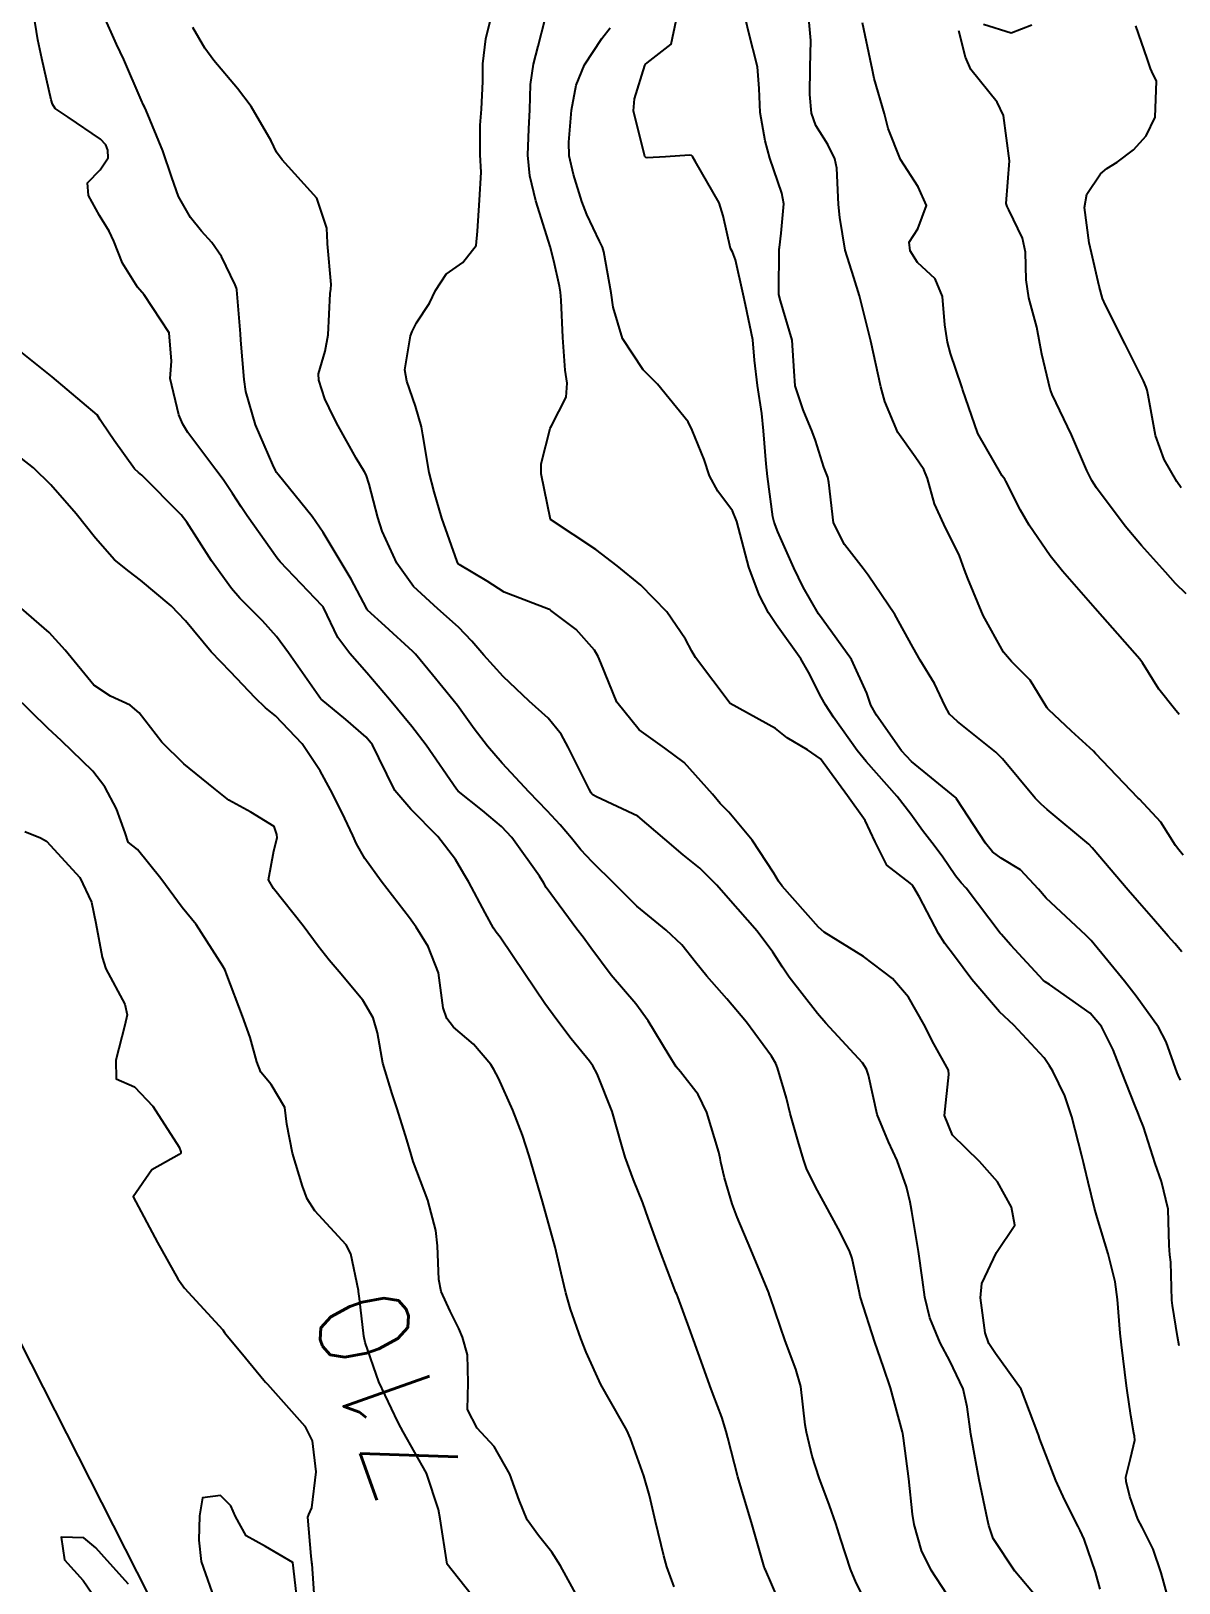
# Model space of a CAD drawing. Header units: metres. Extents: x 298520 to 308411, y 7433745 to 7450750.
# Drawn here: x 305129.1 to 305179.6, y 7438260.4 to 7438328.6 of the extents above; entities that cross this region are included whole.
import ezdxf
from ezdxf.enums import TextEntityAlignment as Align

# ---------------------------------------------------------------- set-up
doc = ezdxf.new("R2010")
doc.units = ezdxf.units.M
doc.header["$LTSCALE"] = 10
for name, color, linetype in [('Cotas', 45, 'Continuous'), ('Curvas de Nivel 1m', 11, 'Continuous'), ('Curvas de Nivel 5m', 15, 'Continuous'), ('Linha Férrea', 251, 'TRACKS')]:
    doc.layers.add(name, color=color, linetype=linetype)
doc.styles.add('Style-STANDARD', font='STANDARD.shx')
doc.linetypes.add('TRACKS', pattern='A,0.15,[130,ltypeshp.shx,S=0.25,R=0,X=0,Y=0],0.15', length=0.3)

msp = doc.modelspace()

# ---------------------------------------------------------------- linework, layer by layer
at = {"layer": 'Curvas de Nivel 1m', "flags": 128}
for points, elevation in [([(305166.066, 7438258.953), (305165.354, 7438260.368), (305165.1, 7438260.964), (305164.676, 7438262.27), (305164.46, 7438262.974), (305164.186, 7438263.773), (305163.722, 7438264.985), (305163.417, 7438265.93), (305163.163, 7438266.993), (305163.116, 7438267.313), (305162.917, 7438268.995), (305162.702, 7438269.76), (305162.234, 7438271.002), (305161.565, 7438272.947), (305161.542, 7438273.01), (305161.504, 7438273.117), (305160.723, 7438275.018), (305160.117, 7438276.452), (305159.902, 7438277.027), (305159.564, 7438278.18), (305159.405, 7438278.867), (305159.373, 7438279.033), (305159.306, 7438279.305), (305158.776, 7438281.042), (305158.397, 7438281.834), (305157.621, 7438282.833), (305157.441, 7438283.062), (305157.133, 7438283.56), (305156.206, 7438285.074), (305155.654, 7438285.833), (305154.579, 7438287.091), (305153.685, 7438288.285), (305153.342, 7438288.758), (305153.07, 7438289.109), (305151.72, 7438290.936), (305151.609, 7438291.131), (305151.416, 7438291.443), (305150.198, 7438293.145), (305149.748, 7438293.624), (305148.915, 7438294.323), (305147.84, 7438295.179), (305147.764, 7438295.266), (305146.438, 7438297.194), (305145.801, 7438298.022), (305144.82, 7438299.21), (305143.83, 7438300.383), (305143.071, 7438301.232), (305142.548, 7438301.938), (305141.919, 7438303.249), (305141.9, 7438303.286), (305141.864, 7438303.334), (305140.017, 7438305.269), (305139.885, 7438305.427), (305138.557, 7438307.29), (305138.297, 7438307.675), (305137.923, 7438308.269), (305137.512, 7438308.88), (305137.182, 7438309.301), (305135.957, 7438310.955), (305135.735, 7438311.322), (305135.563, 7438311.728), (305135.181, 7438313.328), (305135.237, 7438314.081), (305135.13, 7438315.329), (305134.028, 7438317.005), (305133.731, 7438317.345), (305133.084, 7438318.395), (305132.702, 7438319.36), (305132.497, 7438319.803), (305132.064, 7438320.493), (305131.589, 7438321.375), (305131.534, 7438321.922), (305132.09, 7438322.492), (305132.44, 7438323.023), (305132.437, 7438323.365), (305132.338, 7438323.599), (305132.108, 7438323.845), (305130.683, 7438324.818), (305130.121, 7438325.194), (305130.002, 7438325.391), (305129.946, 7438325.571), (305129.528, 7438327.396), (305129.348, 7438328.211), (305129.166, 7438329.4)], 714), ([(305173.345, 7438259.672), (305172.333, 7438260.88), (305171.377, 7438262.314), (305171.19, 7438262.892), (305171.131, 7438263.147), (305170.769, 7438264.896), (305170.62, 7438265.693), (305170.399, 7438266.9), (305170.236, 7438268.111), (305170.055, 7438268.904), (305169.471, 7438270.133), (305169.048, 7438270.917), (305168.588, 7438272.017), (305168.37, 7438272.927), (305168.272, 7438273.69), (305168.095, 7438274.931), (305167.797, 7438276.689), (305167.758, 7438276.937), (305167.728, 7438277.111), (305167.561, 7438277.779), (305167.157, 7438278.944), (305166.773, 7438279.76), (305166.281, 7438280.953), (305165.889, 7438282.688), (305165.806, 7438282.958), (305165.626, 7438283.235), (305164.016, 7438284.976), (305163.649, 7438285.406), (305162.409, 7438286.999), (305162.105, 7438287.432), (305161.684, 7438288.093), (305161.002, 7438289.017), (305159.715, 7438290.479), (305159.223, 7438291.038), (305158.478, 7438291.796), (305157.736, 7438292.382), (305156.94, 7438293.068), (305155.753, 7438294.081), (305153.925, 7438294.935), (305153.762, 7438295.023), (305153.721, 7438295.059), (305153.692, 7438295.101), (305153.605, 7438295.263), (305152.678, 7438297.117), (305152.369, 7438297.691), (305151.805, 7438298.382), (305150.961, 7438299.139), (305149.829, 7438300.223), (305148.975, 7438301.163), (305148.445, 7438301.768), (305147.855, 7438302.394), (305146.95, 7438303.189), (305145.873, 7438304.175), (305145.139, 7438305.207), (305144.502, 7438306.616), (305144.312, 7438307.216), (305143.928, 7438308.681), (305143.796, 7438309.086), (305143.73, 7438309.223), (305143.356, 7438309.815), (305142.572, 7438311.241), (305142.359, 7438311.637), (305141.975, 7438312.434), (305141.716, 7438313.253), (305141.707, 7438313.531), (305141.996, 7438314.532), (305142.121, 7438315.248), (305142.214, 7438317.064), (305142.236, 7438317.247), (305142.25, 7438317.461), (305142.091, 7438319.249), (305142.089, 7438319.286), (305142.06, 7438319.937), (305141.622, 7438321.255), (305140.098, 7438322.934), (305139.851, 7438323.273), (305139.611, 7438323.772), (305138.744, 7438325.284), (305138.135, 7438326.08), (305137.093, 7438327.306), (305136.696, 7438327.85), (305136.167, 7438328.758)], 716), ([(305176.093, 7438260.092), (305175.884, 7438260.835), (305175.377, 7438262.281), (305175.208, 7438262.669), (305175.123, 7438262.844), (305174.539, 7438263.997), (305174.135, 7438264.859), (305173.43, 7438266.685), (305173.374, 7438266.871), (305173.351, 7438266.953), (305172.604, 7438268.878), (305171.476, 7438270.456), (305171.19, 7438270.893), (305171.029, 7438271.353), (305170.82, 7438272.897), (305170.879, 7438273.527), (305171.523, 7438274.89), (305172.325, 7438276.098), (305172.187, 7438276.884), (305171.564, 7438278.003), (305170.785, 7438278.898), (305169.59, 7438280.054), (305169.243, 7438280.915), (305169.429, 7438282.721), (305169.418, 7438282.913), (305168.776, 7438284.065), (305168.323, 7438284.93), (305167.661, 7438286.119), (305166.949, 7438286.947), (305165.682, 7438287.906), (305163.95, 7438288.977), (305163.696, 7438289.19), (305162.094, 7438291.004), (305161.941, 7438291.223), (305161.729, 7438291.577), (305160.781, 7438293.02), (305159.755, 7438294.254), (305159.365, 7438294.642), (305159.027, 7438295.041), (305157.784, 7438296.433), (305156.941, 7438297.069), (305155.801, 7438297.872), (305154.827, 7438299.09), (305154.117, 7438300.819), (305154.007, 7438301.098), (305153.846, 7438301.38), (305153.034, 7438302.292), (305151.926, 7438303.129), (305151.888, 7438303.154), (305151.863, 7438303.163), (305151.812, 7438303.182), (305149.871, 7438303.927), (305149.121, 7438304.407), (305147.883, 7438305.142), (305147.838, 7438305.18), (305147.795, 7438305.27), (305147.129, 7438307.188), (305146.783, 7438308.333), (305146.57, 7438309.194), (305146.295, 7438310.851), (305146.238, 7438311.197), (305145.967, 7438312.106), (305145.583, 7438313.204), (305145.492, 7438313.701), (305145.748, 7438315.203), (305145.816, 7438315.391), (305146.011, 7438315.769), (305146.582, 7438316.637), (305146.854, 7438317.192), (305147.311, 7438317.917), (305148.045, 7438318.421), (305148.643, 7438319.171), (305148.696, 7438319.807), (305148.778, 7438321.169), (305148.852, 7438322.402), (305148.817, 7438323.163), (305148.817, 7438324.462), (305148.877, 7438325.162), (305148.927, 7438326.376), (305148.928, 7438327.162), (305149.063, 7438328.261), (305149.286, 7438329.159)], 717), ([(305179.333, 7438258.79), (305178.763, 7438260.799), (305178.42, 7438261.851), (305177.928, 7438262.812), (305177.739, 7438263.168), (305177.396, 7438264.161), (305177.225, 7438264.822), (305177.212, 7438265.015), (305177.418, 7438265.831), (305177.61, 7438266.637), (305177.59, 7438266.818), (305177.564, 7438266.948), (305177.442, 7438267.72), (305177.273, 7438268.822), (305177.244, 7438269.034), (305177.028, 7438270.825), (305176.964, 7438271.349), (305176.842, 7438272.827), (305176.744, 7438273.595), (305176.438, 7438274.831), (305175.959, 7438276.424), (305175.843, 7438276.837), (305175.564, 7438277.983), (305175.394, 7438278.666), (305175.353, 7438278.843), (305175.283, 7438279.138), (305174.846, 7438280.851), (305174.539, 7438281.783), (305174.003, 7438282.864), (305173.864, 7438283.105), (305173.629, 7438283.45), (305172.281, 7438284.884), (305171.652, 7438285.481), (305170.446, 7438286.902), (305169.683, 7438287.92), (305169.252, 7438288.48), (305168.98, 7438288.921), (305168.135, 7438290.515), (305167.896, 7438290.937), (305167.825, 7438291.04), (305167.725, 7438291.128), (305166.7, 7438291.918), (305166.193, 7438292.955), (305165.752, 7438293.893), (305164.973, 7438294.968), (305163.787, 7438296.594), (305163.215, 7438296.989), (305162.318, 7438297.522), (305161.802, 7438297.936), (305159.813, 7438299.03), (305158.28, 7438301.053), (305158.118, 7438301.328), (305157.851, 7438301.855), (305157.03, 7438303.068), (305155.874, 7438304.23), (305154.832, 7438305.091), (305153.894, 7438305.806), (305151.913, 7438307.13), (305151.493, 7438309.134), (305151.502, 7438309.569), (305151.887, 7438311.131), (305151.91, 7438311.174), (305151.955, 7438311.241), (305152.597, 7438312.497), (305152.634, 7438313.12), (305152.55, 7438313.683), (305152.451, 7438315.123), (305152.381, 7438316.771), (305152.343, 7438317.125), (305152.298, 7438317.389), (305152.047, 7438318.495), (305151.892, 7438319.132), (305151.819, 7438319.369), (305151.262, 7438321.138), (305151.002, 7438322.228), (305150.907, 7438323.142), (305150.959, 7438324.297), (305150.999, 7438325.141), (305151.029, 7438326.252), (305151.157, 7438327.14), (305151.36, 7438327.939), (305151.674, 7438329.135)], 718), ([(305179.561, 7438270.789), (305179.487, 7438271.204), (305179.263, 7438272.556), (305179.246, 7438272.794), (305179.192, 7438274.467), (305179.157, 7438274.795), (305179.127, 7438275.198), (305179.083, 7438276.797), (305178.781, 7438278.017), (305178.501, 7438278.806), (305177.996, 7438280.415), (305177.836, 7438280.817), (305177.767, 7438280.98), (305177.608, 7438281.365), (305177.043, 7438282.826), (305176.662, 7438283.8), (305176.152, 7438284.835), (305175.652, 7438285.413), (305173.86, 7438286.677), (305173.672, 7438286.792), (305173.572, 7438286.871), (305172.16, 7438288.413), (305171.73, 7438288.89), (305171.694, 7438288.938), (305170.184, 7438290.905), (305169.966, 7438291.148), (305169.728, 7438291.453), (305169.136, 7438292.318), (305168.68, 7438292.926), (305168.27, 7438293.454), (305167.755, 7438294.159), (305167.15, 7438294.946), (305165.786, 7438296.487), (305165.391, 7438296.964), (305164.348, 7438298.434), (305164.006, 7438298.978), (305163.816, 7438299.315), (305163.251, 7438300.412), (305162.922, 7438300.994), (305161.855, 7438302.493), (305161.498, 7438303.014), (305161.084, 7438303.804), (305160.626, 7438305.023), (305160.173, 7438306.763), (305160.107, 7438307.028), (305159.918, 7438307.506), (305159.26, 7438308.374), (305158.907, 7438309.045), (305158.659, 7438309.768), (305158.142, 7438311.057), (305157.958, 7438311.416), (305156.613, 7438313.074), (305155.989, 7438313.704), (305155.07, 7438315.089), (305154.658, 7438316.459), (305154.571, 7438317.095), (305154.256, 7438318.893), (305154.186, 7438319.099), (305154.056, 7438319.362), (305153.499, 7438320.54), (305153.281, 7438321.112), (305152.914, 7438322.294), (305152.734, 7438323.121), (305152.707, 7438323.72), (305152.828, 7438325.119), (305153.04, 7438326.216), (305153.406, 7438327.111), (305154.165, 7438328.274), (305154.526, 7438328.74)], 719), ([(305179.686, 7438288.108), (305179.374, 7438288.479), (305179.08, 7438288.799), (305178.434, 7438289.542), (305177.716, 7438290.366), (305177.315, 7438290.824), (305175.741, 7438292.686), (305175.589, 7438292.842), (305173.758, 7438294.374), (305173.496, 7438294.599), (305173.229, 7438294.868), (305171.788, 7438296.594), (305171.49, 7438296.893), (305169.806, 7438298.246), (305169.463, 7438298.569), (305169.264, 7438298.918), (305168.804, 7438299.906), (305168.17, 7438300.935), (305167.841, 7438301.511), (305167.049, 7438302.948), (305165.88, 7438304.681), (305165.666, 7438304.962), (305164.843, 7438306.026), (305164.362, 7438306.976), (305164.151, 7438308.757), (305164.105, 7438308.978), (305163.937, 7438309.427), (305163.559, 7438310.596), (305163.42, 7438310.988), (305163.023, 7438311.939), (305162.676, 7438313), (305162.63, 7438313.641), (305162.531, 7438315.002), (305162.029, 7438316.74), (305161.954, 7438317.011), (305161.944, 7438317.1), (305161.967, 7438319.011), (305161.974, 7438319.09), (305162.06, 7438319.709), (305162.164, 7438321.009), (305162.08, 7438321.467), (305161.557, 7438323.015), (305161.349, 7438323.779), (305161.131, 7438325.02), (305161.091, 7438326.068), (305161.015, 7438327.021), (305160.612, 7438328.582), (305160.514, 7438329.027)], 721), ([(305179.737, 7438292.363), (305179.54, 7438292.592), (305179.404, 7438292.795), (305178.759, 7438293.811), (305177.819, 7438294.819), (305177.764, 7438294.872), (305175.888, 7438296.839), (305175.794, 7438296.93), (305174.829, 7438297.823), (305173.812, 7438298.774), (305173.769, 7438298.818), (305173.745, 7438298.861), (305173.006, 7438300.054), (305172.191, 7438300.885), (305171.839, 7438301.286), (305170.936, 7438302.899), (305170.258, 7438304.528), (305170.123, 7438304.908), (305169.892, 7438305.53), (305169.21, 7438306.921), (305168.802, 7438307.807), (305168.491, 7438308.932), (305168.332, 7438309.329), (305167.942, 7438309.88), (305167.19, 7438310.948), (305166.617, 7438312.31), (305166.438, 7438312.955), (305166.003, 7438314.96), (305165.504, 7438316.965), (305165.245, 7438317.764), (305164.867, 7438318.972), (305164.631, 7438320.41), (305164.58, 7438320.975), (305164.499, 7438322.574), (305164.42, 7438322.977), (305164.109, 7438323.606), (305163.58, 7438324.45), (305163.388, 7438324.991), (305163.314, 7438325.814), (305163.327, 7438326.992), (305163.365, 7438328.192), (305163.278, 7438328.993)], 722), ([(305179.565, 7438298.548), (305179.349, 7438298.797), (305178.67, 7438299.656), (305177.952, 7438300.818), (305177.835, 7438300.982), (305176.194, 7438302.837), (305175.867, 7438303.207), (305174.431, 7438304.855), (305173.893, 7438305.529), (305172.968, 7438306.874), (305172.576, 7438307.537), (305171.932, 7438308.811), (305171.889, 7438308.89), (305171.779, 7438309.047), (305170.705, 7438310.902), (305170.033, 7438312.858), (305170.019, 7438312.91), (305169.984, 7438313.006), (305169.506, 7438314.425), (305169.375, 7438314.919), (305169.254, 7438315.682), (305169.153, 7438316.923), (305168.821, 7438317.708), (305168.048, 7438318.426), (305167.724, 7438318.943), (305167.688, 7438319.312), (305168.063, 7438319.899), (305168.449, 7438320.934), (305168.085, 7438321.753), (305167.297, 7438322.948), (305166.754, 7438324.316), (305166.599, 7438324.955), (305166.146, 7438326.516), (305166.051, 7438326.961), (305166.027, 7438327.089), (305165.63, 7438328.965)], 723), ([(305170.947, 7438328.902), (305172.169, 7438328.519), (305173.073, 7438328.877)], 724), ([(305179.874, 7438303.859), (305179.393, 7438304.312), (305178.967, 7438304.804), (305177.9, 7438305.983), (305177.181, 7438306.827), (305175.93, 7438308.519), (305175.721, 7438308.842), (305175.497, 7438309.285), (305174.831, 7438310.851), (305173.979, 7438312.616), (305173.885, 7438312.861), (305173.52, 7438314.389), (305173.437, 7438314.868), (305173.297, 7438315.587), (305172.952, 7438316.876), (305172.829, 7438317.667), (305172.798, 7438318.879), (305172.675, 7438319.496), (305172.071, 7438320.733), (305171.988, 7438320.891), (305171.946, 7438321.021), (305172.103, 7438322.89), (305171.837, 7438324.893), (305171.548, 7438325.479), (305170.397, 7438326.908), (305170.158, 7438327.455), (305169.87, 7438328.614)], 724), ([(305162.196, 7438259.001), (305161.362, 7438260.936), (305161.325, 7438261.01), (305161.303, 7438261.071), (305160.745, 7438263.016), (305160.47, 7438263.942), (305160.153, 7438265.022), (305159.709, 7438266.747), (305159.635, 7438267.028), (305159.439, 7438267.653), (305159.061, 7438268.647), (305158.909, 7438269.038), (305158.602, 7438269.907), (305158.196, 7438271.049), (305158.011, 7438271.575), (305157.502, 7438272.946), (305157.456, 7438273.06), (305157.424, 7438273.14), (305156.683, 7438275.068), (305156.208, 7438276.408), (305155.966, 7438277.076), (305155.563, 7438278.092), (305155.189, 7438279.084), (305155.022, 7438279.645), (305154.615, 7438281.09), (305153.962, 7438282.754), (305153.775, 7438283.098), (305153.625, 7438283.307), (305152.809, 7438284.287), (305152.182, 7438285.122), (305151.654, 7438285.845), (305150.777, 7438287.139), (305149.689, 7438288.764), (305149.519, 7438288.98), (305149.4, 7438289.154), (305149.031, 7438289.832), (305148.315, 7438291.171), (305148.1, 7438291.548), (305147.733, 7438292.17), (305146.956, 7438293.188), (305145.755, 7438294.383), (305145.058, 7438295.207), (305144.356, 7438296.643), (305144.073, 7438297.217), (305143.796, 7438297.559), (305142.898, 7438298.328), (305141.813, 7438299.224), (305141.789, 7438299.25), (305141.714, 7438299.352), (305140.383, 7438301.265), (305139.85, 7438301.972), (305139.243, 7438302.665), (305138.62, 7438303.289), (305138.243, 7438303.671), (305137.871, 7438304.094), (305136.986, 7438305.309), (305135.908, 7438307), (305135.661, 7438307.323), (305133.93, 7438309.071), (305133.782, 7438309.193), (305133.606, 7438309.345), (305132.711, 7438310.599), (305132.177, 7438311.367), (305132.102, 7438311.506), (305131.966, 7438311.724), (305129.983, 7438313.39), (305127.999, 7438314.974)], 713), ([(305157.35, 7438260.191), (305157.025, 7438261.063), (305156.885, 7438261.547), (305156.527, 7438263.069), (305156.258, 7438264.207), (305156.009, 7438265.074), (305155.427, 7438266.719), (305155.269, 7438267.082), (305155.031, 7438267.49), (305154.125, 7438269.093), (305153.474, 7438270.511), (305153.233, 7438271.104), (305152.78, 7438272.395), (305152.581, 7438273.114), (305152.376, 7438273.982), (305152.117, 7438275.121), (305151.553, 7438277.13), (305150.968, 7438279.136), (305150.675, 7438280.05), (305150.242, 7438281.144), (305149.617, 7438282.556), (305149.413, 7438282.945), (305149.279, 7438283.155), (305148.518, 7438284.053), (305147.639, 7438284.797), (305147.34, 7438285.183), (305147.18, 7438285.655), (305146.985, 7438287.187), (305146.53, 7438288.346), (305145.995, 7438289.197), (305145.699, 7438289.605), (305144.451, 7438291.213), (305143.733, 7438292.219), (305143.377, 7438292.863), (305143.212, 7438293.228), (305142.746, 7438294.228), (305142.235, 7438295.243), (305141.775, 7438296.075), (305140.975, 7438297.258), (305139.805, 7438298.486), (305139.369, 7438298.837), (305138.909, 7438299.284), (305137.83, 7438300.419), (305136.98, 7438301.309), (305135.856, 7438302.669), (305135.225, 7438303.326), (305133.874, 7438304.456), (305133.366, 7438304.836), (305132.727, 7438305.357), (305131.897, 7438306.304), (305131.045, 7438307.379), (305129.925, 7438308.647), (305129.16, 7438309.398), (305127.947, 7438310.341)], 712), ([(305153.336, 7438259.301), (305152.352, 7438261.12), (305151.966, 7438261.718), (305151.376, 7438262.447), (305150.878, 7438263.135), (305150.526, 7438264.004), (305150.11, 7438265.143), (305149.421, 7438266.355), (305148.675, 7438267.161), (305148.255, 7438267.982), (305148.28, 7438269.168), (305148.25, 7438270.39), (305148.035, 7438271.172), (305147.869, 7438271.556), (305147.494, 7438272.312), (305147.093, 7438273.184), (305146.987, 7438273.706), (305146.933, 7438275.186), (305146.855, 7438275.865), (305146.508, 7438277.19), (305145.871, 7438278.896), (305145.77, 7438279.198), (305145.583, 7438279.84), (305145.167, 7438281.204), (305144.944, 7438281.872), (305144.525, 7438283.211), (305144.297, 7438284.553), (305144.11, 7438285.215), (305143.654, 7438285.99), (305142.612, 7438287.236), (305142.175, 7438287.739), (305141.684, 7438288.357), (305141.025, 7438289.257), (305139.717, 7438290.9), (305139.496, 7438291.273), (305139.736, 7438292.559), (305139.88, 7438293.13), (305139.873, 7438293.269), (305139.747, 7438293.629), (305138.728, 7438294.261), (305137.758, 7438294.782), (305137.092, 7438295.307), (305135.779, 7438296.373), (305134.803, 7438297.33), (305133.806, 7438298.627), (305133.419, 7438298.956), (305132.548, 7438299.359), (305131.82, 7438299.837), (305130.559, 7438301.383), (305129.851, 7438302.16), (305128.416, 7438303.404)], 711)]:
    msp.add_lwpolyline(points, dxfattribs=dict(at, elevation=elevation))
at = {"layer": 'Curvas de Nivel 5m', "flags": 128}
for points, elevation in [([(305169.347, 7438259.87), (305168.648, 7438260.921), (305168.233, 7438261.788), (305167.905, 7438262.932), (305167.837, 7438263.383), (305167.672, 7438264.936), (305167.43, 7438266.731), (305167.398, 7438266.94), (305167.386, 7438266.988), (305166.862, 7438268.946), (305166.562, 7438269.853), (305166.168, 7438270.953), (305165.546, 7438272.916), (305165.534, 7438272.96), (305165.504, 7438273.114), (305165.181, 7438274.626), (305165.058, 7438274.967), (305164.557, 7438275.95), (305164.004, 7438276.975), (305163.561, 7438277.781), (305163.174, 7438278.591), (305163.037, 7438278.988), (305162.798, 7438279.778), (305162.453, 7438280.997), (305162.283, 7438281.673), (305161.892, 7438283.006), (305161.814, 7438283.196), (305161.628, 7438283.523), (305160.528, 7438285.021), (305159.658, 7438286.04), (305158.779, 7438287.043), (305158.289, 7438287.661), (305157.687, 7438288.427), (305156.999, 7438289.067), (305155.709, 7438290.122), (305154.73, 7438291.09), (305153.733, 7438292.069), (305153.234, 7438292.604), (305152.825, 7438293.114), (305152.324, 7438293.696), (305151.755, 7438294.306), (305150.963, 7438295.138), (305149.782, 7438296.415), (305149.137, 7438297.16), (305148.55, 7438297.918), (305147.811, 7438298.941), (305147.624, 7438299.182), (305146.722, 7438300.299), (305145.967, 7438301.199), (305145.844, 7438301.324), (305144.63, 7438302.437), (305143.862, 7438303.142), (305143.825, 7438303.183), (305143.805, 7438303.221), (305143.138, 7438304.493), (305142.697, 7438305.238), (305141.902, 7438306.551), (305141.424, 7438307.255), (305139.931, 7438309.098), (305139.858, 7438309.197), (305139.811, 7438309.271), (305139.685, 7438309.525), (305138.933, 7438311.28), (305138.506, 7438312.757), (305138.432, 7438313.286), (305138.285, 7438315.003), (305138.262, 7438315.287), (305138.106, 7438317.215), (305138.092, 7438317.289), (305138.034, 7438317.447), (305137.433, 7438318.686), (305137.013, 7438319.306), (305136.551, 7438319.806), (305136.064, 7438320.398), (305135.539, 7438321.325), (305135.247, 7438322.167), (305134.85, 7438323.333), (305134.121, 7438325.112), (305134.047, 7438325.266), (305134.003, 7438325.342), (305133.893, 7438325.577), (305133.135, 7438327.355), (305132.82, 7438328.02), (305132.21, 7438329.369)], 715), ([(305179.62, 7438282.47), (305179.519, 7438282.689), (305179.478, 7438282.792), (305178.992, 7438284.155), (305178.648, 7438284.805), (305177.663, 7438286.17), (305177.155, 7438286.825), (305175.691, 7438288.608), (305175.58, 7438288.73), (305175.46, 7438288.843), (305173.717, 7438290.474), (305173.375, 7438290.865), (305172.577, 7438291.723), (305171.736, 7438292.238), (305171.357, 7438292.512), (305171.046, 7438292.897), (305169.762, 7438294.838), (305169.734, 7438294.881), (305169.702, 7438294.911), (305167.786, 7438296.478), (305167.343, 7438296.944), (305166.249, 7438298.515), (305166.002, 7438298.958), (305165.818, 7438299.489), (305165.146, 7438300.967), (305163.86, 7438302.758), (305163.697, 7438302.982), (305163.027, 7438304.145), (305162.61, 7438304.999), (305161.906, 7438306.577), (305161.741, 7438307.012), (305161.688, 7438307.24), (305161.451, 7438309.015), (305161.389, 7438309.565), (305161.275, 7438311.017), (305161.201, 7438311.781), (305161.005, 7438313.02), (305160.884, 7438314.132), (305160.803, 7438315.022), (305160.491, 7438316.561), (305160.382, 7438317.027), (305160.048, 7438318.542), (305159.91, 7438318.891), (305159.825, 7438319.033), (305159.503, 7438320.474), (305159.324, 7438321.041), (305158.276, 7438322.881), (305158.164, 7438323.059), (305158.141, 7438323.097), (305158.104, 7438323.135), (305158.015, 7438323.15), (305156.96, 7438323.071), (305156.157, 7438323.025), (305156.102, 7438323.038), (305156.057, 7438323.08), (305156.034, 7438323.151), (305155.556, 7438325.086), (305155.601, 7438325.615), (305156.056, 7438327.081), (305156.089, 7438327.146), (305156.154, 7438327.198), (305157.213, 7438328.019), (305157.436, 7438329.067)], 720), ([(305179.647, 7438308.511), (305179.461, 7438308.797), (305178.899, 7438309.762), (305178.518, 7438310.812), (305178.203, 7438312.594), (305178.153, 7438312.817), (305178.11, 7438312.944), (305177.987, 7438313.225), (305177.19, 7438314.828), (305176.325, 7438316.541), (305176.194, 7438316.838), (305176.038, 7438317.381), (305175.702, 7438318.844), (305175.609, 7438319.293), (305175.399, 7438320.847), (305175.494, 7438321.434), (305176.095, 7438322.318), (305176.379, 7438322.557), (305176.834, 7438322.833), (305177.559, 7438323.375), (305178.115, 7438323.995), (305178.512, 7438324.814), (305178.563, 7438326.398), (305178.354, 7438326.817), (305178.294, 7438326.957), (305178.159, 7438327.401), (305177.654, 7438328.825)], 725), ([(305148.972, 7438259.155), (305147.363, 7438261.18), (305147.057, 7438263.183), (305146.979, 7438263.592), (305146.456, 7438265.189), (305145.43, 7438267.005), (305145.321, 7438267.201), (305145.19, 7438267.448), (305144.351, 7438269.211), (305143.759, 7438270.937), (305143.701, 7438271.218), (305143.499, 7438272.874), (305143.461, 7438273.179), (305143.455, 7438273.221), (305143.125, 7438274.832), (305142.91, 7438275.229), (305141.545, 7438276.721), (305141.202, 7438277.254), (305141, 7438277.814), (305140.549, 7438279.26), (305140.313, 7438280.542), (305140.222, 7438281.264), (305139.613, 7438282.283), (305139.165, 7438282.824), (305138.991, 7438283.279), (305138.699, 7438284.349), (305138.356, 7438285.289), (305137.67, 7438287.099), (305137.59, 7438287.301), (305137.49, 7438287.487), (305136.313, 7438289.314), (305135.704, 7438290.065), (305134.768, 7438291.33), (305133.736, 7438292.607), (305133.327, 7438292.934), (305133.198, 7438293.348), (305132.807, 7438294.408), (305132.303, 7438295.362), (305131.773, 7438296.053), (305130.392, 7438297.384), (305129.798, 7438297.946), (305128.307, 7438299.405)], 710), ([(305128.775, 7438293.4), (305129.475, 7438293.129), (305129.739, 7438292.974), (305131.198, 7438291.375), (305131.707, 7438290.29), (305131.909, 7438289.367), (305132.189, 7438287.873), (305132.351, 7438287.36), (305133.185, 7438285.811), (305133.284, 7438285.345), (305133.18, 7438284.889), (305132.79, 7438283.353), (305132.793, 7438282.531), (305133.611, 7438282.171), (305134.411, 7438281.332), (305135.576, 7438279.528), (305135.649, 7438279.319), (305135.639, 7438279.253), (305135.572, 7438279.208), (305134.375, 7438278.522), (305133.553, 7438277.34), (305134.614, 7438275.329), (305135.507, 7438273.735), (305135.811, 7438273.317), (305137.485, 7438271.485), (305137.564, 7438271.379), (305137.622, 7438271.298), (305138.491, 7438270.261), (305139.298, 7438269.272), (305139.365, 7438269.184), (305139.451, 7438269.096), (305141.104, 7438267.253), (305141.423, 7438266.607), (305141.587, 7438265.247), (305141.387, 7438263.67), (305141.267, 7438263.368), (305141.221, 7438263.252), (305141.366, 7438261.545), (305141.387, 7438261.274), (305141.393, 7438261.25), (305141.404, 7438261.207), (305141.541, 7438259.247)], 710), ([(305140.727, 7438259.871), (305140.576, 7438261.258), (305139.37, 7438261.962), (305138.52, 7438262.429), (305138.055, 7438263.29), (305137.85, 7438263.755), (305137.392, 7438264.204), (305136.6, 7438264.099), (305136.464, 7438263.309), (305136.44, 7438262.242), (305136.536, 7438261.308), (305137.204, 7438259.432)], 710), ([(305133.347, 7438260.305), (305132.41, 7438261.354), (305131.908, 7438261.901), (305131.373, 7438262.34), (305130.38, 7438262.372), (305130.527, 7438261.378), (305131.349, 7438260.463), (305132.111, 7438259.358)], 710)]:
    msp.add_lwpolyline(points, dxfattribs=dict(at, elevation=elevation))
at = {"layer": 'Linha Férrea', "flags": 128}
msp.add_lwpolyline([(300390.138, 7445663.286), (300388.273, 7445642.587), (300386.702, 7445627.36), (300384.024, 7445601.103), (300380.705, 7445566.184), (300378.297, 7445539.758), (300376.765, 7445527.063), (300375.637, 7445515.991), (300374.016, 7445498.124), (300371.921, 7445476.07), (300370.867, 7445464.717), (300367.05, 7445423.378), (300366.151, 7445410.092), (300364.456, 7445389.564), (300363.356, 7445368.873), (300361.411, 7445330.058), (300361.37, 7445309.909), (300361.956, 7445290.446), (300362.489, 7445283.285), (300363.196, 7445273.278), (300363.774, 7445267.175), (300364.541, 7445259.854), (300365.757, 7445249.669), (300366.863, 7445242.832), (300368.084, 7445236.051, 0.005149), (300369.852, 7445226.786, 0.005718), (300370.927, 7445221.752), (300372.786, 7445212.976), (300373.781, 7445208.605), (300378.071, 7445189.255), (300381.54, 7445175.422), (300383.821, 7445166.983), (300388.177, 7445152.269), (300392.62, 7445138.515), (300395.697, 7445129.291), (300398.949, 7445120.737), (300403.321, 7445109.86), (300408.622, 7445096.955), (300412.967, 7445087.049), (300416.9, 7445078.65), (300424.261, 7445063.163), (300426.442, 7445058.74), (300429.811, 7445052.008), (300433.474, 7445045.054), (300438.025, 7445036.97), (300443.964, 7445026.337), (300451.877, 7445013.502), (300463.377, 7444995.42), (300483.49, 7444965.252), (300499.728, 7444939.408), (300503.345, 7444933.672), (300509.142, 7444924.38), (300512.961, 7444918.022), (300518.286, 7444908.982), (300528.299, 7444889.97, -0.023407), (300540.427, 7444864.067), (300550.262, 7444840.33, -0.039243), (300570.773, 7444777.241), (300572.358, 7444771.008), (300576.221, 7444755.17), (300577.488, 7444749.736), (300583.766, 7444715.108), (300585.896, 7444701.144), (300587.83, 7444686.233), (300589.161, 7444673.008), (300590.54, 7444657.746), (300591.521, 7444638.25), (300592.353, 7444601.187), (300592.689, 7444589.316), (300592.956, 7444577.901), (300593.794, 7444557.292), (300596.531, 7444523.517), (300597.22, 7444513.713), (300599.692, 7444494.294), (300601.087, 7444483.901), (300603.953, 7444468.335), (300608.16, 7444446.981), (300614.274, 7444421.256), (300619.101, 7444406.308), (300628.307, 7444379.621), (300640.644, 7444346.078), (300647.105, 7444331.542), (300659.993, 7444305.217), (300680.042, 7444268.657), (300686, 7444259.946), (300693.153, 7444249.428), (300698.099, 7444242.353), (300702.714, 7444236.129), (300710.474, 7444225.638), (300720.904, 7444212.821), (300726.111, 7444206.417), (300736.271, 7444194.678), (300741.644, 7444188.725), (300747.554, 7444182.182), (300756.16, 7444173.468), (300765.566, 7444164.257), (300789.533, 7444142.248), (300797.636, 7444135.349), (300814.361, 7444121.448), (300829.569, 7444109.496), (300847.172, 7444095.642), (300860.237, 7444085.502), (300875.814, 7444073.454), (300887.627, 7444063.926), (300902.177, 7444052.118), (300910.849, 7444045.268), (300919.246, 7444038.444), (300930.491, 7444029.453), (300940.519, 7444021.366), (300959.031, 7444006.524), (300967.117, 7444000.123), (300992.604, 7443980.766), (301008.105, 7443968.778), (301017.689, 7443961.414), (301027.955, 7443953.3), (301035.346, 7443946.69), (301044.565, 7443938.305), (301049.995, 7443933.256), (301056.168, 7443926.919), (301062.82, 7443920.1), (301069.616, 7443912.788), (301072.591, 7443909.571), (301078.11, 7443903.232), (301085.691, 7443893.884), (301092.219, 7443885.856), (301102.629, 7443872.213), (301109.299, 7443863.194), (301115.618, 7443854.24), (301119.663, 7443848.425), (301126.174, 7443838.618), (301134.279, 7443825.946), (301139.06, 7443817.901), (301147.655, 7443803.047), (301153.774, 7443791.347), (301163.721, 7443770.989), (301172.319, 7443750.713), (301173.014, 7443749.072), (301175.193, 7443743.051), (301178.06, 7443735.227, -0.013113), (301181.782, 7443724.182, 0.006961), (301185.055, 7443714.061, -0.02185), (301187.463, 7443705.778, 0.009367), (301189.429, 7443698.327, -0.011026), (301192.107, 7443688.042, -0.010749), (301193.431, 7443681.862), (301195.242, 7443673.124), (301196.848, 7443665.341, -0.017341), (301198.502, 7443655.633, -0.002404), (301198.816, 7443653.214), (301199.742, 7443646.873), (301200.49, 7443641.984), (301201.379, 7443633.382), (301202.4, 7443624.157), (301203.573, 7443607.689), (301204.134, 7443595.881), (301204.412, 7443584.69), (301204.419, 7443571.805), (301203.755, 7443555.788), (301203.295, 7443544.851), (301202.72, 7443536.545), (301201.957, 7443528.009), (301200.8, 7443517.51), (301199.306, 7443507.417, -0.002796), (301197.294, 7443494.324, -0.002765), (301195.784, 7443485.174), (301193.354, 7443471.997), (301189.033, 7443446.948), (301185.026, 7443429.323), (301183.448, 7443420.43), (301179.58, 7443403.262), (301176.302, 7443387.183), (301174.512, 7443379.085), (301172.721, 7443370.927), (301171.22, 7443363.766), (301169.45, 7443355.32), (301167.054, 7443343.894), (301165.057, 7443333.497), (301163.797, 7443327.469), (301162.097, 7443317.394), (301160.999, 7443311.102), (301160.544, 7443307.938, 0.00872), (301159.071, 7443298.714, 0.011025), (301157.814, 7443288.178, 0.003327), (301156.489, 7443273.516, 0.014016), (301155.891, 7443262.727), (301155.69, 7443255.375), (301155.735, 7443249.619), (301155.689, 7443248.229), (301155.565, 7443237.914), (301156.067, 7443225.129), (301156.814, 7443212.975), (301157.727, 7443203.385), (301159.013, 7443193.365), (301160.984, 7443179.581), (301165.411, 7443158.878, 0.021046), (301168.604, 7443146.517, -0.008153), (301171.029, 7443138.04, 0.024783), (301177.229, 7443118.803), (301181.778, 7443106.699), (301187.296, 7443093.239), (301191.924, 7443083.104), (301195.719, 7443075.36), (301200.618, 7443065.468), (301205.079, 7443056.938), (301209.98, 7443047.995), (301214.776, 7443040.202), (301218.392, 7443034.667, -0.013428), (301222.602, 7443027.828, 0.044384), (301225.541, 7443023.655), (301235.036, 7443010.4), (301244.914, 7442997.799), (301254.24, 7442986.576), (301264.539, 7442975.476), (301270.858, 7442968.771), (301281.102, 7442958.334), (301293.801, 7442946.487), (301301.054, 7442939.926), (301310.555, 7442931.611), (301316.915, 7442925.85), (301331.976, 7442913.196), (301344.028, 7442903.03), (301355.945, 7442893.119), (301370.444, 7442881.2), (301382.876, 7442870.936), (301394.482, 7442860.952), (301410.14, 7442848.053), (301424.737, 7442835.715), (301434.187, 7442827.875), (301451.03, 7442813.917), (301472.216, 7442796.411), (301493.728, 7442778.119), (301508.638, 7442766.497), (301530.095, 7442748.912), (301545.197, 7442736.132), (301557.154, 7442726.112), (301573.074, 7442712.546), (301600.32, 7442690.328), (301616.06, 7442676.856), (301626.898, 7442667.653), (301635.865, 7442659.561), (301644.72, 7442651.625), (301650.672, 7442645.857), (301658.362, 7442638.39), (301667.416, 7442629.171), (301677.318, 7442618.212), (301684.208, 7442610.331), (301685.559, 7442608.461), (301692.227, 7442599.947), (301697.482, 7442593.686), (301703.245, 7442585.579), (301711.963, 7442572.995), (301716.867, 7442565.205), (301722.791, 7442554.651), (301727.971, 7442544.999), (301731.882, 7442537.582), (301735.879, 7442529.499, -0.007359), (301738.319, 7442524.378, -0.01023), (301742.497, 7442514.75), (301747.097, 7442503.504), (301750.663, 7442493.898), (301756.217, 7442477.378), (301760.577, 7442462.537, -0.018582), (301762.374, 7442455.456, 0.018559), (301763.713, 7442450.179, -0.032128), (301766.18, 7442439.218, 0.00807), (301768.86, 7442423.908, -0.026744), (301771.378, 7442405.502), (301772.288, 7442397.725), (301772.796, 7442394.337), (301773.443, 7442387.076), (301774.375, 7442375.736), (301775.395, 7442362.312), (301776.313, 7442348.412), (301778.671, 7442310.701), (301780.03, 7442290.943), (301780.836, 7442277.925), (301783.337, 7442249.214), (301783.72, 7442245.35), (301784.542, 7442239.459), (301785.643, 7442232.157, 0.002711), (301787.276, 7442221.703, 0.007075), (301789.189, 7442210.856, 0.007646), (301791.464, 7442199.861), (301793.373, 7442191.92), (301797.12, 7442178.155), (301800.102, 7442169.407, 0.009953), (301804.065, 7442158.499, -0.007621), (301807.359, 7442149.561, 0.022254), (301808.555, 7442146.587, -0.012351), (301809.491, 7442144.386, 0.032852), (301812.16, 7442138.762, -0.032294), (301813.045, 7442136.904), (301815.308, 7442131.84), (301815.993, 7442130.266), (301816.396, 7442129.196), (301819.556, 7442122.197), (301823.001, 7442115.494), (301830.584, 7442101.084), (301839.152, 7442085.664), (301843.496, 7442078.542), (301850.196, 7442067.554), (301858.693, 7442054.045), (301863.245, 7442047.588), (301867.173, 7442041.032), (301873.978, 7442030.324), (301883.717, 7442015.655), (301887.904, 7442008.992), (301891.38, 7442002.823), (301900.356, 7441988.728), (301907.318, 7441977.485), (301910.059, 7441973.421), (301914.277, 7441965.724), (301921.034, 7441954.575), (301924.537, 7441948.214), (301930.657, 7441937.174), (301934.957, 7441928.167), (301937.994, 7441921.882), (301947.13, 7441903.133), (301952.174, 7441892.061, -0.023638), (301956.957, 7441880.092, 0.025224), (301957.871, 7441877.825), (301959.8, 7441872.55, 0.006059), (301962.172, 7441866.298, -0.017887), (301964.384, 7441860.024), (301966.57, 7441854.123), (301970.479, 7441842.459), (301974.027, 7441831.897), (301975.747, 7441826.72), (301981.13, 7441810.704), (301983.836, 7441803.064), (301987.767, 7441790.303), (301994.569, 7441769.887), (301997.64, 7441761.364), (302001.324, 7441749.6), (302003.54, 7441742.399), (302008.624, 7441727.325), (302013.405, 7441713.393), (302021.033, 7441691.69), (302025.675, 7441680.444, 0.004558), (302036.175, 7441655.645, 0.015031), (302044.196, 7441638.594, -0.016219), (302046.093, 7441634.537), (302051.241, 7441624.381), (302058.506, 7441610.843), (302068.014, 7441594.737), (302072.244, 7441588.119, 0.003902), (302076.369, 7441581.772, 0.015009), (302081.064, 7441575.115, 0.005181), (302084.767, 7441570.291, -0.019038), (302087.165, 7441566.98, 0.020513), (302092.349, 7441559.869, 0.013181), (302101.292, 7441549.191, 0.015621), (302106.076, 7441544.106, -0.021065), (302109.748, 7441540.116), (302119.18, 7441530.403), (302127.461, 7441522.282, 0.027914), (302140.203, 7441511.111, 0.003217), (302152.97, 7441501.252, 0.010084), (302159.81, 7441496.255, 0.016172), (302187.278, 7441478.319, 0.012828), (302197.932, 7441472.213, 0.001147), (302209.593, 7441465.955, 0.024075), (302225.338, 7441458.502, 0.000758), (302237.209, 7441453.589, 0.02258), (302249.888, 7441449.022, -0.007144), (302260.202, 7441445.662, 0.026273), (302271.365, 7441442.493, -0.017883), (302275.798, 7441441.314, 0.024864), (302289.194, 7441437.952, 0.00374), (302314.611, 7441433.097), (302324.52, 7441431.585), (302350.97, 7441427.35), (302403.932, 7441419.889), (302450.892, 7441412.882), (302483.661, 7441407.686, -0.004506), (302494.443, 7441405.877, -0.012154), (302520.857, 7441400.534, -0.003738), (302540.978, 7441395.794, -0.038997), (302569.59, 7441386.414, -0.006183), (302604.635, 7441371.302, -0.023344), (302613.012, 7441367.087, 0.031556), (302616.049, 7441365.621), (302623.497, 7441361.581, 0.007396), (302626.721, 7441359.892, -0.011149), (302636.553, 7441354.651, -0.027477), (302643.547, 7441350.197, 0.020494), (302648.952, 7441346.647, -0.020985), (302658.468, 7441340.386, 0.001079), (302670.254, 7441331.94, -0.02025), (302681.249, 7441323.405, 0.015093), (302684.623, 7441320.728, -0.031227), (302694.524, 7441312.343, 0.007381), (302708.64, 7441299.183, -0.023713), (302718.351, 7441289.518, -0.006315), (302726.135, 7441280.78, 0.002995), (302732.608, 7441273.417, -0.009623), (302740.225, 7441264.516, -0.003497), (302746.152, 7441257.21, -0.02588), (302748.848, 7441253.456, 0.023508), (302751.725, 7441249.411), (302757.745, 7441240.911), (302763.999, 7441231.604), (302768.759, 7441224.332), (302776.387, 7441211.102), (302789.215, 7441186.977), (302789.398, 7441186.413), (302792.141, 7441180.315), (302793.519, 7441176.943), (302796.813, 7441169.678), (302798.73, 7441165.162), (302804.376, 7441151.724), (302810.073, 7441137.488), (302815.561, 7441123.937), (302819.287, 7441114.571), (302826.033, 7441097.709), (302835.334, 7441074.478), (302843.374, 7441054.189), (302850.455, 7441037.129), (302855.088, 7441026.21), (302862.479, 7441010.365), (302866.737, 7441001.347), (302873.579, 7440988.496), (302880.607, 7440975.393), (302888.417, 7440963.717), (302929.35, 7440908.296), (302936.421, 7440900.148), (302946.186, 7440890.114), (302958.976, 7440877.956), (302968.822, 7440869.595), (302974.145, 7440865.094), (302983.013, 7440858.609), (302986.532, 7440855.585), (302993.7, 7440850.586), (303005.311, 7440842.499), (303015.548, 7440836.106), (303042.516, 7440821.164), (303065.465, 7440810.025), (303077.903, 7440803.843), (303083.771, 7440800.936), (303100.45, 7440793.633), (303125.453, 7440782.944), (303190.996, 7440755.217), (303204.437, 7440749.568), (303224.036, 7440741.254), (303234.524, 7440736.691), (303246.956, 7440731.098), (303260.782, 7440724.189), (303270.203, 7440719.421), (303279.499, 7440714.371), (303293.739, 7440706.031, -0.021016), (303306.872, 7440697.579, 0.020679), (303309.837, 7440695.668, -0.035501), (303319.385, 7440689.106, 0.005105), (303327.313, 7440682.916, -0.008707), (303335.824, 7440676.172), (303350.291, 7440663.761), (303360.373, 7440654.438), (303368.259, 7440646.439), (303380.735, 7440632.925, -0.033063), (303399.658, 7440609.494, -0.002416), (303409.659, 7440595.137), (303430.522, 7440563.676), (303455.833, 7440523.89), (303473.505, 7440496.315, 0.019531), (303482.755, 7440483.053, -0.008367), (303490.714, 7440472.167, 0.008632), (303498.464, 7440461.579), (303504.46, 7440453.69), (303511.436, 7440445.064), (303516.734, 7440438.601), (303522.889, 7440431.556), (303533.869, 7440419.12), (303543.437, 7440409.135), (303554.993, 7440397.935), (303563.098, 7440390.603), (303569.28, 7440385.246), (303579.415, 7440377.018), (303587.726, 7440370.668), (303596.89, 7440363.935, 0.026852), (303606.773, 7440357.46, -0.020172), (303615.086, 7440352.172), (303624.896, 7440346.091), (303631.109, 7440342.401), (303640.301, 7440337.173), (303655.546, 7440328.908), (303669.757, 7440321.51), (303684.283, 7440313.905), (303697.365, 7440307.198), (303710.432, 7440300.686), (303726.149, 7440292.555), (303738.792, 7440285.632), (303753.96, 7440277.14), (303766.631, 7440269.592, -0.013582), (303778.228, 7440262.249, -0.001169), (303786.751, 7440256.494, 0.001876), (303796.931, 7440249.64), (303809.979, 7440240.216), (303831.512, 7440223.657), (303855.499, 7440203.134), (303884.46, 7440175.626), (303906.937, 7440152.642), (303924.059, 7440134.638), (303945.342, 7440112.856), (303963.845, 7440093.338), (303983.237, 7440073.189), (304003.821, 7440052.923), (304023.721, 7440035.3), (304046.577, 7440017.093), (304064.381, 7440004.904), (304083.581, 7439992.882), (304105.865, 7439980.727), (304124.384, 7439972.077), (304146.087, 7439962.652), (304179.407, 7439950.109), (304212.715, 7439938.65), (304240.716, 7439928.713), (304271.441, 7439918.26), (304292.98, 7439910.389), (304318.983, 7439899.435), (304341.084, 7439888.545), (304358.523, 7439878.475), (304379.111, 7439864.562), (304395.358, 7439852.093), (304410.846, 7439839.12), (304429.354, 7439821.374), (304445.345, 7439804.309), (304458.188, 7439788.955), (304470.844, 7439772.137), (304484.958, 7439751.718), (304491.87, 7439740.994), (304507.245, 7439716.378), (304528.665, 7439682.526), (304547.921, 7439651.44), (304562.775, 7439628.036), (304576.332, 7439606.449), (304595.509, 7439575.863), (304614.25, 7439546.414), (304635.238, 7439513.083), (304651.906, 7439486.654), (304667.711, 7439462.3), (304688.433, 7439429.68), (304704.679, 7439403.782), (304723.401, 7439375.012), (304744.275, 7439342.026), (304763.254, 7439312.222), (304782.333, 7439281.376), (304793.667, 7439262.406), (304802.258, 7439248.498), (304811.361, 7439232.941), (304824.241, 7439208.492), (304835.668, 7439183.57), (304845.632, 7439159.697), (304853.274, 7439138.143), (304857.912, 7439122.419), (304865.295, 7439098.454), (304870.192, 7439076.122), (304873.115, 7439060.988), (304877.751, 7439035.31), (304879.212, 7439022.418), (304880.932, 7439006.51), (304881.79, 7438985.928), (304882.479, 7438962.553), (304882.652, 7438939.075), (304882.566, 7438907.475), (304882.052, 7438878.369), (304881.793, 7438852.669), (304881.45, 7438817.581), (304881.277, 7438806.994), (304881.298, 7438781.452), (304882.263, 7438758.259), (304883.481, 7438741.466), (304886.389, 7438721.187), (304889.538, 7438701.68), (304892.779, 7438687.682), (304899.676, 7438661.767), (304905.55, 7438644.847), (304911.097, 7438630.759), (304918.162, 7438613.839), (304924.983, 7438599.932), (304935.976, 7438575.737), (304952.415, 7438541.329), (304964.003, 7438518.492), (304976.268, 7438494.056), (304984.107, 7438479.723), (304990.577, 7438468.669), (305001.66, 7438452.622), (305018.782, 7438425.459), (305033.689, 7438404.499), (305047.065, 7438386.512), (305064.273, 7438364.872), (305081.397, 7438342.132), (305081.705, 7438341.713), (305086.806, 7438335.639), (305097.004, 7438322.14), (305103.523, 7438312.971), (305109.34, 7438304.48), (305112.242, 7438299.881), (305119.736, 7438287.795), (305126.722, 7438274.587), (305136.609, 7438255.144), (305146.577, 7438231.464), (305156.539, 7438202.161), (305163.61, 7438174.992)], format="xyb", dxfattribs=at)

# ---------------------------------------------------------------- texts
at = {"layer": 'Cotas', "style": 'Style-STANDARD'}
msp.add_text('710', height=4, rotation=109.34083, dxfattribs=at).set_placement((305144.751, 7438268.638, 710), align=Align.MIDDLE_CENTER)

doc.saveas('drawing.dxf')
